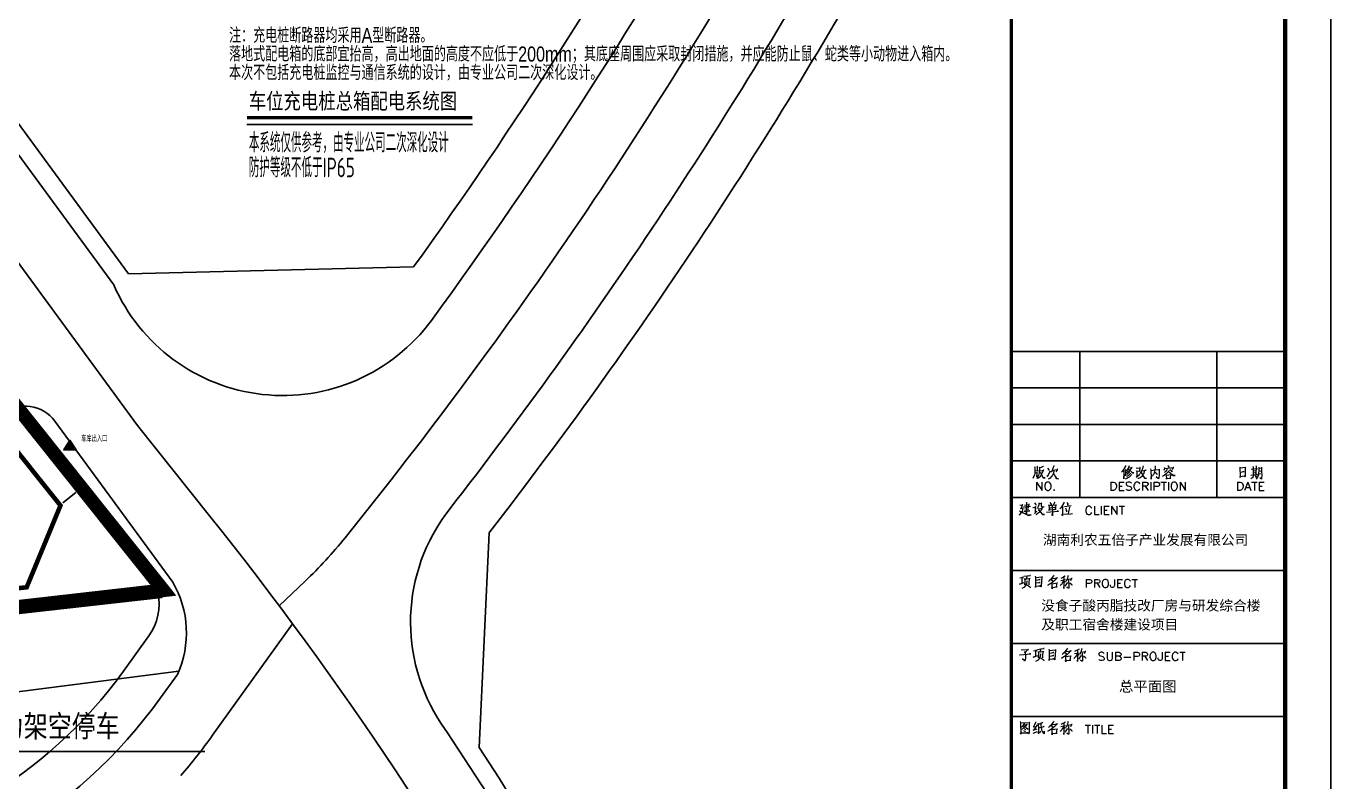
# Model space of a CAD drawing. Extents: x -809667 to 586099, y 3084146 to 3634412.
# Drawn here: x 381362.3 to 381504.9, y 3086084.7 to 3086167.3 of the extents above; entities that cross this region are included whole.
import ezdxf
from ezdxf.enums import TextEntityAlignment as Align

# ---------------------------------------------------------------- set-up
doc = ezdxf.new("R2010")
doc.units = 0
doc.header["$LTSCALE"] = 0.5
doc.layers.get('0').update_dxf_attribs({"linetype": 'CONTINUOUS'})
for name, color, linetype in [('ABDE_SYS', 7, 'CONTINUOUS'), ('PUB_TITLE', 4, 'CONTINUOUS'), ('SYS', 7, 'CONTINUOUS'), ('TEL_SYMB', 3, 'CONTINUOUS'), ('文字', 7, 'CONTINUOUS'), ('电气系统图', 6, 'CONTINUOUS')]:
    doc.layers.add(name, color=color, linetype=linetype)
doc.styles.add('-宋体', font='', dxfattribs={"width": 0.6})
doc.styles.add('-黑体', font='simhei.ttf', dxfattribs={"width": 0.8})
doc.styles.add('HZ', font='', dxfattribs={"width": 0.8})
doc.styles.add('HZ1', font='gbenor.shx', dxfattribs={"width": 0.9, "bigfont": 'gbcbig.shx'})
doc.styles.add('ZSDZ', font='XCSG.SHX', dxfattribs={"width": 0.8, "height": 3.5, "bigfont": 'HZTXT.SHX'})
doc.styles.get('-宋体').set_extended_font_data('NSimSun')
doc.styles.get('HZ').set_extended_font_data('NSimSun')

# ---------------------------------------------------------------- blocks, each defined once
blk = doc.blocks.new('TQ11')
at = {"layer": 'PUB_TITLE'}
for p, q in [((1254454, -1132839), (1254454, -1137418)), ((1258742, -1132839), (1258742, -1137418)), ((1252310, -1133982), (1260886, -1133982)), ((1252310, -1135126), (1260886, -1135126)), ((1252310, -1136269), (1260886, -1136269))]:
    blk.add_line(p, q, dxfattribs=at)
for points, const_width in [([(1252310, -1083954), (1252310, -1166000)], 100), ([(1252310, -1132839), (1260886, -1132839)], 50), ([(1252310, -1137413), (1260886, -1137413)], 50), ([(1252310, -1139700), (1260886, -1139700)], 50), ([(1252310, -1141987), (1260886, -1141987)], 50), ([(1252310, -1144274), (1260886, -1144274)], 50)]:
    blk.add_lwpolyline(points, dxfattribs=dict(at, const_width=const_width))
blk.add_lwpolyline([(1252310, -1166000), (1260886, -1166000), (1260886, -1083954), (1252310, -1083954)], close=True, dxfattribs=at)
at = {"layer": 'PUB_TITLE', "color": 140, "lineweight": 0}
for points in [[(1253040, -1136442), (1253051, -1136469), (1253051, -1136551), (1253051, -1136611), (1253043, -1136665), (1253034, -1136706), (1253020, -1136752), (1252999, -1136787), (1252980, -1136813)], [(1253184, -1136448), (1253192, -1136483), (1253192, -1136527), (1253184, -1136584), (1253178, -1136638), (1253168, -1136685), (1253159, -1136728), (1253145, -1136766), (1253127, -1136801), (1253108, -1136823)], [(1253111, -1136421), (1253118, -1136442), (1253118, -1136570)], [(1253216, -1136576), (1253323, -1136554), (1253317, -1136543), (1253300, -1136587), (1253279, -1136641), (1253260, -1136682), (1253236, -1136725), (1253203, -1136766), (1253168, -1136796), (1253141, -1136820)], [(1253314, -1136429), (1253306, -1136439), (1253243, -1136472), (1253198, -1136489)], [(1253496, -1136567), (1253492, -1136543), (1253452, -1136496)], [(1253641, -1136412), (1253638, -1136432), (1253614, -1136499), (1253586, -1136564), (1253567, -1136597), (1253546, -1136624)], [(1253589, -1136560), (1253594, -1136560), (1253763, -1136540), (1253749, -1136527), (1253732, -1136567), (1253701, -1136611)], [(1255885, -1136415), (1255881, -1136435), (1255850, -1136489), (1255850, -1136496), (1255823, -1136537), (1255801, -1136570), (1255777, -1136597), (1255756, -1136621)], [(1255837, -1136530), (1255837, -1136826), (1255831, -1136801), (1255837, -1136749)], [(1255888, -1136540), (1255888, -1136736), (1255885, -1136712), (1255888, -1136695)], [(1255975, -1136486), (1255989, -1136489), (1256090, -1136475), (1256084, -1136469), (1256049, -1136516), (1256019, -1136557), (1255992, -1136584), (1255962, -1136608), (1255932, -1136630), (1255912, -1136644)], [(1256005, -1136421), (1255983, -1136472), (1255962, -1136513), (1255939, -1136543), (1255935, -1136551), (1255918, -1136573)], [(1255962, -1136519), (1255975, -1136524), (1256108, -1136644), (1256151, -1136641), (1256108, -1136641), (1256090, -1136627)], [(1256219, -1136499), (1256353, -1136483), (1256340, -1136472), (1256323, -1136590), (1256340, -1136590), (1256239, -1136603), (1256233, -1136573), (1256239, -1136611), (1256236, -1136763)], [(1256440, -1136421), (1256434, -1136462), (1256415, -1136516), (1256388, -1136573), (1256367, -1136611), (1256353, -1136638), (1256340, -1136662)], [(1256674, -1136516), (1256684, -1136560), (1256695, -1136801), (1256695, -1136834), (1256687, -1136813), (1256690, -1136769)], [(1256687, -1136567), (1256815, -1136551), (1256823, -1136551), (1256954, -1136537), (1256943, -1136527), (1256940, -1136533), (1256940, -1136603), (1256940, -1136665), (1256937, -1136671), (1256937, -1136728), (1256937, -1136736), (1256931, -1136773), (1256927, -1136804), (1256924, -1136831), (1256850, -1136763), (1256921, -1136820), (1256927, -1136787)], [(1256815, -1136426), (1256812, -1136492), (1256806, -1136551), (1256806, -1136557), (1256796, -1136597), (1256782, -1136638), (1256769, -1136676), (1256758, -1136695), (1256742, -1136715), (1256731, -1136733), (1256717, -1136742)], [(1257106, -1136472), (1257109, -1136499), (1257106, -1136516), (1257100, -1136540), (1257092, -1136557), (1257092, -1136543), (1257106, -1136519)], [(1257187, -1136530), (1257184, -1136546), (1257136, -1136600), (1257103, -1136630)], [(1257109, -1136502), (1257399, -1136478), (1257389, -1136472), (1257342, -1136537)], [(1257211, -1136412), (1257247, -1136445), (1257255, -1136465), (1257237, -1136435)], [(1257274, -1136540), (1257332, -1136581), (1257348, -1136608), (1257323, -1136573)], [(1259463, -1136462), (1259469, -1136496), (1259472, -1136570), (1259477, -1136649), (1259477, -1136658), (1259477, -1136712), (1259477, -1136782), (1259477, -1136760), (1259608, -1136739), (1259635, -1136763), (1259642, -1136733), (1259642, -1136692), (1259645, -1136614), (1259648, -1136533), (1259648, -1136465), (1259651, -1136475), (1259472, -1136499)], [(1259824, -1136524), (1260023, -1136502)], [(1259877, -1136432), (1259885, -1136453), (1259885, -1136706)], [(1259972, -1136412), (1259979, -1136432), (1259969, -1136695)], [(1260050, -1136459), (1260059, -1136496), (1260059, -1136570), (1260056, -1136652), (1260050, -1136701), (1260034, -1136755), (1260013, -1136790), (1259975, -1136840)], [(1260059, -1136499), (1260162, -1136483), (1260151, -1136472), (1260151, -1136576), (1260151, -1136584), (1260154, -1136736), (1260151, -1136793), (1260148, -1136826), (1260145, -1136837), (1260094, -1136793), (1260141, -1136823)], [(1253051, -1136641), (1253121, -1136635), (1253114, -1136624), (1253114, -1136776), (1253111, -1136755), (1253111, -1136728)], [(1253054, -1136581), (1253151, -1136567)], [(1253103, -1136932), (1253103, -1137189)], [(1253103, -1136932), (1253273, -1137189), (1253273, -1136932)], [(1253212, -1136621), (1253306, -1136793), (1253371, -1136796), (1253309, -1136790), (1253293, -1136769)], [(1253421, -1136725), (1253448, -1136755), (1253537, -1136581)], [(1253644, -1136573), (1253644, -1136597), (1253635, -1136630), (1253617, -1136676), (1253597, -1136712), (1253576, -1136749), (1253550, -1136776), (1253523, -1136804), (1253492, -1136826), (1253469, -1136840)], [(1253627, -1136652), (1253654, -1136692), (1253692, -1136766), (1253722, -1136823), (1253790, -1136826), (1253725, -1136813), (1253701, -1136790)], [(1255429, -1136932), (1255429, -1137189)], [(1255429, -1136932), (1255515, -1136932), (1255551, -1136945), (1255576, -1136969), (1255588, -1136993), (1255601, -1137031), (1255601, -1137091), (1255588, -1137129), (1255576, -1137153), (1255551, -1137177), (1255515, -1137189), (1255429, -1137189)], [(1255686, -1136932), (1255686, -1137189)], [(1255686, -1136932), (1255846, -1136932)], [(1256076, -1136692), (1256067, -1136715), (1256030, -1136749), (1255996, -1136776), (1255962, -1136793), (1255929, -1136813), (1255899, -1136826), (1255874, -1136834)], [(1256078, -1136969), (1256054, -1136945), (1256016, -1136932), (1255968, -1136932), (1255930, -1136945), (1255906, -1136969), (1255906, -1136993), (1255918, -1137017), (1255930, -1137031), (1255956, -1137043), (1256030, -1137067), (1256054, -1137079), (1256066, -1137091), (1256078, -1137117), (1256078, -1137153), (1256054, -1137177), (1256016, -1137189), (1255968, -1137189), (1255930, -1137177), (1255906, -1137153)], [(1256046, -1136652), (1256040, -1136665), (1256037, -1136671), (1255999, -1136706), (1255992, -1136709), (1255972, -1136725), (1255945, -1136742), (1255918, -1136760)], [(1256019, -1136611), (1256016, -1136621), (1256013, -1136624), (1255978, -1136652), (1255951, -1136676), (1255929, -1136692)], [(1256335, -1136993), (1256323, -1136969), (1256297, -1136945), (1256273, -1136932), (1256225, -1136932), (1256200, -1136945), (1256176, -1136969), (1256164, -1136993), (1256151, -1137031), (1256151, -1137091), (1256164, -1137129), (1256176, -1137153), (1256200, -1137177), (1256225, -1137189), (1256273, -1137189), (1256297, -1137177), (1256323, -1137153), (1256335, -1137129)], [(1256225, -1136776), (1256331, -1136685)], [(1256472, -1136573), (1256472, -1136594), (1256459, -1136649), (1256445, -1136679), (1256431, -1136706), (1256415, -1136728), (1256394, -1136752), (1256370, -1136776), (1256343, -1136793), (1256317, -1136810), (1256296, -1136817), (1256276, -1136823)], [(1256370, -1136624), (1256380, -1136627), (1256486, -1136810), (1256549, -1136813), (1256489, -1136804), (1256472, -1136782)], [(1256388, -1136581), (1256538, -1136560), (1256522, -1136557), (1256495, -1136564)], [(1256421, -1136932), (1256421, -1137189)], [(1256421, -1136932), (1256531, -1136932), (1256567, -1136945), (1256580, -1136957), (1256593, -1136981), (1256593, -1137005), (1256580, -1137031), (1256567, -1137043), (1256531, -1137055), (1256421, -1137055)], [(1256678, -1136932), (1256678, -1137189)], [(1256776, -1136932), (1256776, -1137189)], [(1256776, -1136932), (1256886, -1136932), (1256922, -1136945), (1256934, -1136957), (1256948, -1136981), (1256948, -1137017), (1256934, -1137043), (1256922, -1137055), (1256886, -1137067), (1256776, -1137067)], [(1256799, -1136614), (1256836, -1136641), (1256866, -1136668), (1256877, -1136689), (1256870, -1136676)], [(1256996, -1136932), (1257168, -1136932)], [(1257250, -1136564), (1257244, -1136584), (1257231, -1136597), (1257190, -1136641), (1257149, -1136679), (1257109, -1136712), (1257068, -1136739), (1257046, -1136752)], [(1257082, -1136932), (1257082, -1137189)], [(1257157, -1136701), (1257163, -1136722), (1257171, -1136817), (1257174, -1136840), (1257160, -1136817), (1257302, -1136807), (1257291, -1136807), (1257305, -1136698), (1257315, -1136706), (1257166, -1136722)], [(1257229, -1136932), (1257229, -1137189)], [(1257234, -1136594), (1257285, -1136641), (1257339, -1136692), (1257380, -1136725), (1257440, -1136722), (1257375, -1136719), (1257348, -1136698)], [(1257597, -1136932), (1257597, -1137189)], [(1257597, -1136932), (1257767, -1137189), (1257767, -1136932)], [(1259395, -1136932), (1259395, -1137189)], [(1259395, -1136932), (1259481, -1136932), (1259519, -1136945), (1259543, -1136969), (1259555, -1136993), (1259567, -1137031), (1259567, -1137091), (1259555, -1137129), (1259543, -1137153), (1259519, -1137177), (1259481, -1137189), (1259395, -1137189)], [(1259477, -1136621), (1259608, -1136600), (1259594, -1136597), (1259564, -1136611)], [(1259715, -1136932), (1259617, -1137189)], [(1259715, -1136932), (1259812, -1137189)], [(1259814, -1136715), (1260023, -1136689), (1260013, -1136685), (1259999, -1136695)], [(1259891, -1136736), (1259888, -1136752), (1259861, -1136787), (1259838, -1136810), (1259814, -1136826)], [(1259836, -1136932), (1260008, -1136932)], [(1259888, -1136581), (1259949, -1136570)], [(1259891, -1136638), (1259945, -1136627)], [(1259922, -1136932), (1259922, -1137189)], [(1259945, -1136725), (1259982, -1136766), (1259982, -1136782), (1259969, -1136752)], [(1260056, -1136671), (1260064, -1136671), (1260118, -1136662)], [(1260064, -1136584), (1260121, -1136573)], [(1260070, -1136932), (1260070, -1137189)], [(1260070, -1136932), (1260228, -1136932)], [(1255686, -1137055), (1255784, -1137055)], [(1255686, -1137189), (1255846, -1137189)], [(1256507, -1137055), (1256593, -1137189)], [(1259653, -1137103), (1259775, -1137103)], [(1260070, -1137055), (1260168, -1137055)], [(1260070, -1137189), (1260228, -1137189)], [(1252578, -1137657), (1252668, -1137647), (1252656, -1137639), (1252649, -1137666), (1252611, -1137768), (1252605, -1137761), (1252679, -1137744), (1252673, -1137737), (1252659, -1137791), (1252646, -1137839), (1252629, -1137869), (1252611, -1137896), (1252584, -1137930), (1252561, -1137954), (1252545, -1137967)], [(1252689, -1137704), (1252912, -1137680)], [(1252719, -1137653), (1252874, -1137633), (1252861, -1137619), (1252841, -1137744), (1252852, -1137741), (1252730, -1137755)], [(1252784, -1137559), (1252787, -1137582), (1252784, -1137924), (1252777, -1137899), (1252784, -1137869)], [(1252986, -1137723), (1253078, -1137711), (1253064, -1137698), (1253061, -1137723), (1253057, -1137902), (1253040, -1137916), (1253111, -1137845)], [(1253037, -1137582), (1253078, -1137630), (1253084, -1137650)], [(1253154, -1137764), (1253287, -1137747), (1253276, -1137737), (1253263, -1137764), (1253246, -1137799), (1253230, -1137826), (1253212, -1137848), (1253184, -1137880), (1253154, -1137907), (1253124, -1137930), (1253100, -1137948), (1253081, -1137957)], [(1253168, -1137576), (1253171, -1137606), (1253171, -1137639), (1253165, -1137671), (1253154, -1137701), (1253141, -1137720), (1253127, -1137737), (1253111, -1137755)], [(1253175, -1137603), (1253266, -1137595), (1253260, -1137586), (1253249, -1137612), (1253249, -1137636), (1253249, -1137657), (1253249, -1137680), (1253252, -1137690), (1253260, -1137701), (1253273, -1137704), (1253290, -1137707), (1253314, -1137707), (1253327, -1137704), (1253337, -1137698)], [(1253472, -1137636), (1253486, -1137666), (1253496, -1137723), (1253496, -1137782), (1253499, -1137818), (1253489, -1137796), (1253719, -1137777), (1253695, -1137774), (1253711, -1137657), (1253722, -1137650), (1253711, -1137647), (1253708, -1137653), (1253492, -1137674)], [(1253513, -1137565), (1253553, -1137612), (1253556, -1137647), (1253546, -1137606)], [(1253529, -1137737), (1253668, -1137717)], [(1253594, -1137671), (1253597, -1137862), (1253600, -1137957), (1253600, -1137984), (1253594, -1137960), (1253597, -1137907)], [(1253651, -1137555), (1253671, -1137573), (1253660, -1137568), (1253617, -1137663)], [(1253958, -1137555), (1253954, -1137576), (1253924, -1137636), (1253901, -1137671), (1253860, -1137734), (1253826, -1137771)], [(1253910, -1137660), (1253910, -1137984), (1253907, -1137954), (1253910, -1137927)], [(1253972, -1137693), (1254187, -1137666)], [(1254002, -1137734), (1254015, -1137764), (1254032, -1137805), (1254043, -1137839), (1254046, -1137859), (1254046, -1137832), (1254029, -1137802)], [(1254053, -1137565), (1254076, -1137616), (1254083, -1137650), (1254079, -1137622)], [(1254130, -1137701), (1254130, -1137731), (1254116, -1137809), (1254103, -1137866), (1254089, -1137924)], [(1254827, -1137752), (1254815, -1137726), (1254791, -1137702), (1254765, -1137690), (1254717, -1137690), (1254693, -1137702), (1254667, -1137726), (1254655, -1137752), (1254643, -1137788), (1254643, -1137850), (1254655, -1137886), (1254667, -1137910), (1254693, -1137936), (1254717, -1137948), (1254765, -1137948), (1254791, -1137936), (1254815, -1137910), (1254827, -1137886)], [(1254913, -1137690), (1254913, -1137948), (1255060, -1137948)], [(1255120, -1137690), (1255120, -1137948)], [(1255218, -1137690), (1255218, -1137948)], [(1255218, -1137690), (1255378, -1137690)], [(1255451, -1137690), (1255451, -1137948)], [(1255451, -1137690), (1255623, -1137948), (1255623, -1137690)], [(1255683, -1137690), (1255855, -1137690)], [(1255769, -1137690), (1255769, -1137948)], [(1252564, -1137836), (1252597, -1137848), (1252625, -1137859), (1252665, -1137880), (1252706, -1137902), (1252760, -1137934), (1252804, -1137954), (1252811, -1137957), (1252847, -1137978), (1252932, -1137960), (1252929, -1137960), (1252852, -1137970), (1252814, -1137960)], [(1252703, -1137848), (1252891, -1137836), (1252882, -1137832), (1252871, -1137839)], [(1252719, -1137805), (1252858, -1137788)], [(1253151, -1137796), (1253159, -1137796), (1253282, -1137943), (1253347, -1137948), (1253282, -1137937), (1253266, -1137924)], [(1253407, -1137875), (1253790, -1137842), (1253769, -1137839), (1253741, -1137845)], [(1253954, -1137934), (1254167, -1137920), (1254228, -1137916)], [(1255218, -1137812), (1255316, -1137812)], [(1255218, -1137948), (1255378, -1137948)], [(1252578, -1139933), (1252695, -1139917), (1252638, -1139923), (1252635, -1140105), (1252570, -1140132), (1252709, -1140072)], [(1252652, -1140257), (1252695, -1140237), (1252730, -1140213), (1252757, -1140183), (1252784, -1140145), (1252793, -1140099), (1252801, -1140058), (1252801, -1140025)], [(1252706, -1139882), (1252807, -1139868), (1252912, -1139859), (1252905, -1139855), (1252888, -1139859)], [(1252868, -1140145), (1252868, -1140115), (1252871, -1140109), (1252874, -1139944), (1252888, -1139957), (1252736, -1139977), (1252730, -1139947), (1252736, -1139974), (1252736, -1140061), (1252733, -1140126), (1252730, -1140150), (1252730, -1140132), (1252733, -1140096)], [(1252780, -1139971), (1252804, -1139895), (1252804, -1139873)], [(1252804, -1140150), (1252847, -1140177), (1252882, -1140204), (1252895, -1140221), (1252905, -1140243)], [(1253057, -1139873), (1253067, -1139917), (1253067, -1140082), (1253070, -1140194), (1253070, -1140237), (1253067, -1140194), (1253219, -1140183), (1253203, -1140177), (1253175, -1140186)], [(1253070, -1139917), (1253279, -1139895), (1253269, -1139886), (1253266, -1139906), (1253243, -1140180), (1253243, -1140204), (1253239, -1140213), (1253216, -1140180)], [(1253070, -1140001), (1253216, -1139984), (1253203, -1139980), (1253171, -1139990)], [(1253070, -1140091), (1253212, -1140079), (1253198, -1140075), (1253175, -1140085)], [(1253589, -1139947), (1253600, -1139950), (1253752, -1139927), (1253741, -1139920), (1253714, -1139954), (1253684, -1139990), (1253654, -1140020), (1253621, -1140052), (1253583, -1140082), (1253543, -1140112), (1253499, -1140139), (1253492, -1140142), (1253464, -1140156), (1253439, -1140172)], [(1253638, -1139843), (1253635, -1139865), (1253594, -1139920), (1253570, -1139954), (1253543, -1139984), (1253510, -1140017), (1253475, -1140041)], [(1253553, -1139984), (1253559, -1139987), (1253597, -1140017), (1253600, -1140034), (1253586, -1140011)], [(1253570, -1140105), (1253576, -1140115), (1253583, -1140200), (1253586, -1140210), (1253586, -1140270), (1253583, -1140243), (1253583, -1140234), (1253749, -1140216), (1253746, -1140216), (1253728, -1140216), (1253746, -1140091), (1253752, -1140099), (1253741, -1140102), (1253580, -1140123)], [(1253951, -1140004), (1253931, -1140048), (1253907, -1140085), (1253887, -1140123), (1253866, -1140142), (1253844, -1140169)], [(1253856, -1140017), (1254012, -1139987)], [(1253999, -1139868), (1253991, -1139882), (1253948, -1139909), (1253901, -1139933), (1253860, -1139947)], [(1253951, -1139920), (1253954, -1140186), (1253958, -1140261), (1253951, -1140248), (1253954, -1140216)], [(1253954, -1140028), (1253999, -1140055), (1254008, -1140069)], [(1254062, -1140072), (1254059, -1140088), (1254021, -1140150), (1253985, -1140191)], [(1254086, -1139855), (1254083, -1139873), (1254065, -1139944), (1254053, -1139990), (1254029, -1140048)], [(1254092, -1140001), (1254110, -1140017), (1254103, -1140014), (1254106, -1140194), (1254106, -1140237), (1254103, -1140261), (1254049, -1140207), (1254103, -1140254)], [(1254059, -1139977), (1254211, -1139954), (1254198, -1139950), (1254167, -1140025)], [(1254140, -1140082), (1254201, -1140136), (1254211, -1140163)], [(1254655, -1139977), (1254655, -1140234)], [(1254655, -1139977), (1254765, -1139977), (1254803, -1139989), (1254815, -1140001), (1254827, -1140026), (1254827, -1140063), (1254815, -1140087), (1254803, -1140099), (1254765, -1140112), (1254655, -1140112)], [(1254913, -1139977), (1254913, -1140234)], [(1254913, -1139977), (1255022, -1139977), (1255060, -1139989), (1255072, -1140001), (1255084, -1140026), (1255084, -1140051), (1255072, -1140075), (1255060, -1140087), (1255022, -1140099), (1254913, -1140099)], [(1254998, -1140099), (1255084, -1140234)], [(1255537, -1139977), (1255537, -1140172), (1255525, -1140210), (1255512, -1140222), (1255488, -1140234), (1255464, -1140234), (1255439, -1140222), (1255427, -1140210), (1255414, -1140172), (1255414, -1140148)], [(1255635, -1139977), (1255635, -1140234)], [(1255635, -1139977), (1255795, -1139977)], [(1255635, -1140099), (1255733, -1140099)], [(1256039, -1140038), (1256027, -1140013), (1256002, -1139989), (1255978, -1139977), (1255929, -1139977), (1255905, -1139989), (1255879, -1140013), (1255867, -1140038), (1255855, -1140075), (1255855, -1140136), (1255867, -1140172), (1255879, -1140198), (1255905, -1140222), (1255929, -1140234), (1255978, -1140234), (1256002, -1140222), (1256027, -1140198), (1256039, -1140172)], [(1256088, -1139977), (1256260, -1139977)], [(1256174, -1139977), (1256174, -1140234)], [(1255635, -1140234), (1255795, -1140234)], [(1252622, -1142187), (1252852, -1142170), (1252841, -1142162), (1252740, -1142271), (1252722, -1142241), (1252733, -1142257), (1252743, -1142281), (1252746, -1142304), (1252749, -1142339), (1252754, -1142375), (1252754, -1142412), (1252754, -1142442), (1252749, -1142467), (1252746, -1142486), (1252743, -1142507), (1252736, -1142521), (1252730, -1142527), (1252656, -1142464), (1252733, -1142521), (1252740, -1142521)], [(1253007, -1142220), (1253124, -1142203), (1253067, -1142211), (1253064, -1142393), (1252999, -1142420), (1253138, -1142358)], [(1253135, -1142170), (1253236, -1142156), (1253341, -1142146), (1253334, -1142143), (1253317, -1142146)], [(1253296, -1142433), (1253296, -1142402), (1253300, -1142396), (1253303, -1142230), (1253317, -1142244), (1253165, -1142263), (1253159, -1142233), (1253165, -1142260), (1253165, -1142348), (1253162, -1142412), (1253159, -1142436), (1253159, -1142420), (1253162, -1142382)], [(1253209, -1142257), (1253233, -1142184), (1253233, -1142159)], [(1253486, -1142159), (1253496, -1142203), (1253496, -1142369), (1253499, -1142480), (1253499, -1142524), (1253496, -1142480), (1253648, -1142470), (1253630, -1142464), (1253603, -1142473)], [(1253499, -1142203), (1253708, -1142184), (1253698, -1142173), (1253695, -1142193), (1253671, -1142467), (1253671, -1142491), (1253668, -1142500), (1253644, -1142467)], [(1253499, -1142287), (1253644, -1142271), (1253630, -1142268), (1253600, -1142277)], [(1254018, -1142233), (1254029, -1142236), (1254181, -1142214), (1254170, -1142206), (1254143, -1142241), (1254113, -1142277), (1254083, -1142308), (1254049, -1142339), (1254012, -1142369), (1253972, -1142399), (1253928, -1142426), (1253921, -1142429), (1253893, -1142442), (1253866, -1142461)], [(1254065, -1142129), (1254062, -1142152), (1254021, -1142206), (1253999, -1142241), (1253972, -1142271), (1253937, -1142304), (1253904, -1142328)], [(1253981, -1142271), (1253988, -1142274), (1254026, -1142304), (1254029, -1142322), (1254015, -1142298)], [(1254426, -1142156), (1254420, -1142170), (1254377, -1142197), (1254329, -1142220), (1254288, -1142233)], [(1254380, -1142206), (1254383, -1142473), (1254386, -1142548), (1254380, -1142534), (1254383, -1142504)], [(1254515, -1142143), (1254511, -1142159), (1254494, -1142230), (1254481, -1142277), (1254456, -1142336)], [(1254488, -1142263), (1254640, -1142241), (1254627, -1142236), (1254595, -1142311)], [(1255221, -1142301), (1255197, -1142275), (1255159, -1142263), (1255111, -1142263), (1255074, -1142275), (1255050, -1142301), (1255050, -1142325), (1255062, -1142349), (1255074, -1142361), (1255099, -1142373), (1255172, -1142399), (1255197, -1142411), (1255209, -1142423), (1255221, -1142447), (1255221, -1142485), (1255197, -1142509), (1255159, -1142521), (1255111, -1142521), (1255074, -1142509), (1255050, -1142485)], [(1255307, -1142263), (1255307, -1142447), (1255319, -1142485), (1255343, -1142509), (1255381, -1142521), (1255405, -1142521), (1255441, -1142509), (1255467, -1142485), (1255479, -1142447), (1255479, -1142263)], [(1255576, -1142263), (1255576, -1142521)], [(1255576, -1142263), (1255686, -1142263), (1255722, -1142275), (1255734, -1142289), (1255748, -1142313), (1255748, -1142337), (1255734, -1142361), (1255722, -1142373), (1255686, -1142387), (1255576, -1142387)], [(1256151, -1142263), (1256151, -1142521)], [(1256151, -1142263), (1256261, -1142263), (1256299, -1142275), (1256311, -1142289), (1256323, -1142313), (1256323, -1142349), (1256311, -1142373), (1256299, -1142387), (1256261, -1142399), (1256151, -1142399)], [(1256409, -1142263), (1256409, -1142521)], [(1256409, -1142263), (1256519, -1142263), (1256555, -1142275), (1256568, -1142289), (1256580, -1142313), (1256580, -1142337), (1256568, -1142361), (1256555, -1142373), (1256519, -1142387), (1256409, -1142387)], [(1257034, -1142263), (1257034, -1142459), (1257020, -1142497), (1257008, -1142509), (1256984, -1142521), (1256960, -1142521), (1256936, -1142509), (1256922, -1142497), (1256910, -1142459), (1256910, -1142435)], [(1257131, -1142263), (1257131, -1142521)], [(1257131, -1142263), (1257289, -1142263)], [(1257535, -1142325), (1257523, -1142301), (1257499, -1142275), (1257473, -1142263), (1257425, -1142263), (1257401, -1142275), (1257375, -1142301), (1257363, -1142325), (1257351, -1142361), (1257351, -1142423), (1257363, -1142459), (1257375, -1142485), (1257401, -1142509), (1257425, -1142521), (1257473, -1142521), (1257499, -1142509), (1257523, -1142485), (1257535, -1142459)], [(1257585, -1142263), (1257755, -1142263)], [(1257670, -1142263), (1257670, -1142521)], [(1252561, -1142342), (1252581, -1142345), (1252918, -1142311), (1252909, -1142308), (1252874, -1142315)], [(1253081, -1142545), (1253124, -1142524), (1253159, -1142500), (1253184, -1142470), (1253212, -1142433), (1253222, -1142385), (1253230, -1142345), (1253230, -1142311)], [(1253233, -1142436), (1253276, -1142464), (1253309, -1142491), (1253323, -1142507), (1253334, -1142531)], [(1253499, -1142379), (1253641, -1142366), (1253627, -1142361), (1253603, -1142372)], [(1253999, -1142393), (1254005, -1142402), (1254012, -1142486), (1254015, -1142497), (1254015, -1142558), (1254012, -1142531), (1254012, -1142521), (1254176, -1142504), (1254173, -1142504), (1254157, -1142504), (1254173, -1142379), (1254181, -1142385), (1254170, -1142388), (1254008, -1142409)], [(1254380, -1142290), (1254359, -1142336), (1254336, -1142372), (1254315, -1142409), (1254295, -1142429), (1254271, -1142456)], [(1254285, -1142304), (1254440, -1142274)], [(1254383, -1142315), (1254426, -1142342), (1254437, -1142355)], [(1254491, -1142358), (1254488, -1142375), (1254450, -1142436), (1254413, -1142477)], [(1254521, -1142287), (1254538, -1142304), (1254532, -1142301), (1254535, -1142480), (1254535, -1142524), (1254532, -1142548), (1254478, -1142494), (1254532, -1142540)], [(1254568, -1142369), (1254630, -1142423), (1254640, -1142450)], [(1255686, -1142387), (1255722, -1142399), (1255734, -1142411), (1255748, -1142435), (1255748, -1142473), (1255734, -1142497), (1255722, -1142509), (1255686, -1142521), (1255576, -1142521)], [(1255834, -1142411), (1256054, -1142411)], [(1256495, -1142387), (1256580, -1142521)], [(1257131, -1142387), (1257229, -1142387)], [(1257131, -1142521), (1257289, -1142521)], [(1252591, -1144432), (1252597, -1144476), (1252605, -1144824), (1252602, -1144786), (1252841, -1144786), (1252825, -1144783), (1252790, -1144786)], [(1252602, -1144476), (1252885, -1144457), (1252874, -1144446), (1252868, -1144476), (1252864, -1144780), (1252861, -1144813), (1252838, -1144786)], [(1252695, -1144530), (1252709, -1144533), (1252804, -1144524), (1252793, -1144514), (1252749, -1144577), (1252716, -1144612), (1252686, -1144639), (1252656, -1144661), (1252622, -1144679)], [(1252713, -1144479), (1252713, -1144497), (1252682, -1144547), (1252646, -1144588), (1252629, -1144604)], [(1252689, -1144568), (1252700, -1144568), (1252804, -1144655), (1252841, -1144655), (1252804, -1144649), (1252787, -1144642)], [(1252692, -1144709), (1252736, -1144734), (1252757, -1144750)], [(1252706, -1144652), (1252743, -1144675), (1252760, -1144693)], [(1253070, -1144439), (1253067, -1144460), (1253040, -1144530), (1253002, -1144601), (1252993, -1144601), (1253087, -1144582)], [(1253108, -1144536), (1253105, -1144554), (1253057, -1144628), (1253010, -1144696), (1252999, -1144699), (1253121, -1144661)], [(1253145, -1144487), (1253154, -1144520), (1253159, -1144625), (1253159, -1144712), (1253154, -1144794), (1253148, -1144804), (1253230, -1144729)], [(1253287, -1144449), (1253276, -1144470), (1253198, -1144506), (1253159, -1144520)], [(1253162, -1144625), (1253334, -1144585), (1253323, -1144582), (1253293, -1144595)], [(1253230, -1144500), (1253233, -1144560), (1253243, -1144618), (1253246, -1144625), (1253252, -1144658), (1253260, -1144696), (1253273, -1144737), (1253293, -1144770), (1253314, -1144794), (1253334, -1144807), (1253344, -1144818), (1253337, -1144734), (1253334, -1144810)], [(1253589, -1144520), (1253600, -1144524), (1253752, -1144500), (1253741, -1144493), (1253714, -1144527), (1253684, -1144563), (1253654, -1144595), (1253621, -1144625), (1253583, -1144655), (1253543, -1144685), (1253499, -1144712), (1253492, -1144715), (1253464, -1144729), (1253439, -1144747)], [(1253638, -1144416), (1253635, -1144439), (1253594, -1144493), (1253570, -1144527), (1253543, -1144557), (1253510, -1144591), (1253475, -1144615)], [(1253553, -1144557), (1253559, -1144560), (1253597, -1144591), (1253600, -1144609), (1253586, -1144585)], [(1253570, -1144679), (1253576, -1144688), (1253583, -1144773), (1253586, -1144783), (1253586, -1144845), (1253583, -1144818), (1253583, -1144807), (1253749, -1144791), (1253746, -1144791), (1253728, -1144791), (1253746, -1144666), (1253752, -1144672), (1253741, -1144675), (1253580, -1144696)], [(1253951, -1144577), (1253931, -1144622), (1253907, -1144658), (1253887, -1144696), (1253866, -1144715), (1253844, -1144743)], [(1253856, -1144591), (1254012, -1144560)], [(1253999, -1144443), (1253991, -1144457), (1253948, -1144484), (1253901, -1144506), (1253860, -1144520)], [(1253951, -1144493), (1253954, -1144761), (1253958, -1144834), (1253951, -1144821), (1253954, -1144791)], [(1253954, -1144601), (1253999, -1144628), (1254008, -1144642)], [(1254062, -1144645), (1254059, -1144661), (1254021, -1144723), (1253985, -1144764)], [(1254086, -1144429), (1254083, -1144446), (1254065, -1144517), (1254053, -1144563), (1254029, -1144622)], [(1254092, -1144574), (1254110, -1144591), (1254103, -1144588), (1254106, -1144767), (1254106, -1144810), (1254103, -1144834), (1254049, -1144780), (1254103, -1144827)], [(1254059, -1144550), (1254211, -1144527), (1254198, -1144524), (1254167, -1144598)], [(1254140, -1144655), (1254201, -1144709), (1254211, -1144737)], [(1254619, -1144550), (1254791, -1144550)], [(1254705, -1144550), (1254705, -1144807)], [(1254851, -1144550), (1254851, -1144807)], [(1254913, -1144550), (1255084, -1144550)], [(1254998, -1144550), (1254998, -1144807)], [(1255144, -1144550), (1255144, -1144807), (1255292, -1144807)], [(1255354, -1144550), (1255354, -1144807)], [(1255354, -1144550), (1255512, -1144550)], [(1255354, -1144673), (1255451, -1144673)], [(1252999, -1144797), (1253127, -1144740)], [(1255354, -1144807), (1255512, -1144807)]]:
    blk.add_lwpolyline(points, dxfattribs=at)
for points in [[(1253433, -1136932), (1253409, -1136945), (1253385, -1136969), (1253373, -1136993), (1253359, -1137031), (1253359, -1137091), (1253373, -1137129), (1253385, -1137153), (1253409, -1137177), (1253433, -1137189), (1253483, -1137189), (1253507, -1137177), (1253531, -1137153), (1253543, -1137129), (1253556, -1137091), (1253556, -1137031), (1253543, -1136993), (1253531, -1136969), (1253507, -1136945), (1253483, -1136932), (1253433, -1136932)], [(1257387, -1136932), (1257363, -1136945), (1257339, -1136969), (1257327, -1136993), (1257315, -1137031), (1257315, -1137091), (1257327, -1137129), (1257339, -1137153), (1257363, -1137177), (1257387, -1137189), (1257437, -1137189), (1257461, -1137177), (1257485, -1137153), (1257499, -1137129), (1257511, -1137091), (1257511, -1137031), (1257499, -1136993), (1257485, -1136969), (1257461, -1136945), (1257437, -1136932), (1257387, -1136932)], [(1253654, -1137165), (1253641, -1137177), (1253654, -1137189), (1253666, -1137177), (1253654, -1137165)], [(1255230, -1139977), (1255206, -1139989), (1255182, -1140013), (1255170, -1140038), (1255158, -1140075), (1255158, -1140136), (1255170, -1140172), (1255182, -1140198), (1255206, -1140222), (1255230, -1140234), (1255280, -1140234), (1255304, -1140222), (1255328, -1140198), (1255342, -1140172), (1255354, -1140136), (1255354, -1140075), (1255342, -1140038), (1255328, -1140013), (1255304, -1139989), (1255280, -1139977), (1255230, -1139977)], [(1256726, -1142263), (1256702, -1142275), (1256678, -1142301), (1256666, -1142325), (1256653, -1142361), (1256653, -1142423), (1256666, -1142459), (1256678, -1142485), (1256702, -1142509), (1256726, -1142521), (1256776, -1142521), (1256800, -1142509), (1256824, -1142485), (1256836, -1142459), (1256850, -1142423), (1256850, -1142361), (1256836, -1142325), (1256824, -1142301), (1256800, -1142275), (1256776, -1142263), (1256726, -1142263)]]:
    blk.add_lwpolyline(points, close=True, dxfattribs=at)
at = {"layer": 'PUB_TITLE', "color": 7, "style": '-宋体', "width": 1.000002}
for s, height, p in [('湖南利农五倍子产业发展有限公司', 314.46, (1253300, -1138896)), ('没食子酸丙脂技改厂房与研发综合楼', 314.46, (1253249, -1140954)), ('及职工宿舍楼建设项目', 314.5, (1253249, -1141549)), ('总平面图', 329.9, (1255684, -1143495))]:
    blk.add_text(s, height=height, dxfattribs=at).set_placement(p)
blk = doc.blocks.new('A$C09E026DC')
at = {"linetype": 'Continuous'}
blk.add_hatch(color=0, dxfattribs=at).paths.add_polyline_path([(0, 0), (2.27, 0), (1.13, 1.77)])
at = {"color": 0, "linetype": 'Continuous', "flags": 128}
blk.add_lwpolyline([(0, 0), (2.27, 0), (1.13, 1.77), (0, 0)], close=True, dxfattribs=at)
blk = doc.blocks.new('23424')
at = {"layer": '文字', "color": 8, "linetype": 'Continuous'}
for p, q in [((382122.98, 3087633.36, -859.06), (382088.78, 3087629.46, -859.06)), ((382090.15, 3087620.08, -859.06), (382124.67, 3087624.52, -859.06))]:
    blk.add_line(p, q, dxfattribs=at)
at = {"layer": '文字', "color": 8, "linetype": 'Continuous', "flags": 128}
for points in [[(382119.18, 3087667.92), (382096.29, 3087699.15), (382038.7, 3087817.02), (382032.88, 3087829.96), (382032.88, 3087829.07)], [(382117.56, 3087666.73), (382094.57, 3087698.11), (382036.9, 3087816.14), (382031.08, 3087828.2), (382031.08, 3087828.2)], [(382120.16, 3087651.36), (382088.56, 3087694.47)], [(382122.39, 3087633.08), (382080.82, 3087689.8)], [(382119.18, 3087667.92), (382150.32, 3087668.69)], [(382112.01, 3087642.91), (382113.42, 3087644.03)], [(382089.14, 3087642.89), (382091.35, 3087615.73), (382127.52, 3087615.73)]]:
    blk.add_lwpolyline(points, dxfattribs=at)
for points, const_width in [([(381912.25, 3087729.7), (381918.71, 3087733.8), (382022.97, 3087808.81), (382085.25, 3087680.65), (382122.98, 3087633.36), (381994.67, 3087618.74), (381946.12, 3087613.2), (381925.77, 3087600.48), (381864.96, 3087697.75), (381885.31, 3087710.48), (381885.31, 3087710.48), (381885.31, 3087710.48), (381912.25, 3087729.7)], 0.5), ([(381994.67, 3087618.74), (382122.98, 3087633.36), (382085.36, 3087680.52)], 1.5)]:
    blk.add_lwpolyline(points, dxfattribs=dict(at, const_width=const_width))
for points in [[(382150.32, 3087668.69, 0.028031), (382180.68, 3087716.24, -0.073335), (382212.55, 3087759.32, -0.073335)], [(382152.26, 3087662.84, 0.029836), (382185.06, 3087713.83, -0.066246), (382212.55, 3087752.13, -0.066246)], [(382154.2, 3087642.16, 0.037359), (382197.35, 3087707.11, -0.042558), (382212.55, 3087730.6, -0.042558)], [(382158.56, 3087639.63), (382158.66, 3087639.76, 0.036987), (382201.73, 3087704.71, -0.032249), (382212.55, 3087722.22, -0.032249)], [(382117.56, 3087666.73, 0.577563), (382152.26, 3087662.84, 0.494375)], [(382104.4, 3087651.81), (382105.4, 3087652.6, -0.426327), (382111.12, 3087651.84), (382124, 3087634.26)], [(382154.2, 3087642.16, 0.323693), (382153.38, 3087618.74, 0.323693)], [(382158.56, 3087639.63), (382157.47, 3087616.19, 0.324191)], [(382124.52, 3087624.16, 0.243691), (382124, 3087634.26, 0.335846)], [(382121.39, 3087628.38, 0.209087), (382122.39, 3087633.08, 0.335846)], [(382121.39, 3087628.38), (382118.61, 3087624.51, -0.213756), (382083.28, 3087603.94), (381983.18, 3087593.28)], [(382124.52, 3087624.16), (382122.67, 3087621.6, -0.213756), (382083.81, 3087598.97), (381967.67, 3087586.6)], [(382196.8, 3087542.96), (382172.25, 3087587.71, 0.022316), (382153.38, 3087618.74, 0.022316)], [(382199.09, 3087542.96), (382174, 3087588.67, 0.01963), (382157.47, 3087616.19, 0.01963)]]:
    blk.add_lwpolyline(points, format="xyb", dxfattribs=at)
at = {"layer": '文字', "color": 8, "linetype": 'Continuous'}
for points in [[(382135.64, 3087631.65), (382138.48, 3087634.36, 0.032219), (382142.83, 3087639.1, 0.041886), (382191.2, 3087710.47, -0.055211), (382212.55, 3087741.67, -0.055211)], [(382188.82, 3087542.96), (382166.11, 3087584.34, 0.04299), (382128.04, 3087641.49), (382120.16, 3087651.36)], [(382137.1, 3087629.69), (382128.36, 3087617.52, -0.022642), (382124.89, 3087613.11, -0.022642)]]:
    blk.add_lwpolyline(points, format="xyb", dxfattribs=at)
at = {"layer": '文字', "color": 8, "linetype": 'Continuous', "const_width": 0.5, "flags": 128}
for points in [[(382031.37, 3087651.51), (382078.66, 3087685.28), (382087.26, 3087673.23), (382095.36, 3087663.14), (382111.74, 3087642.62), (382108.05, 3087633.69), (382034.37, 3087625.27)], [(382041.53, 3087626.09), (382108.05, 3087633.69), (382111.74, 3087642.62), (382095.36, 3087663.14), (382089.42, 3087658.4), (382101.58, 3087643.16), (382100.47, 3087640.47), (382047.92, 3087634.47), (382047.68, 3087636.56), (382040.42, 3087635.73)], [(382054.97, 3087635.28), (382055.83, 3087627.73), (382108.05, 3087633.69), (382111.74, 3087642.62), (382095.36, 3087663.14), (382089.42, 3087658.4), (382101.58, 3087643.16), (382100.47, 3087640.47)], [(382062.12, 3087636.09), (382062.99, 3087628.54), (382108.05, 3087633.69), (382111.74, 3087642.62), (382095.36, 3087663.14), (382089.42, 3087658.4), (382101.58, 3087643.16), (382100.47, 3087640.47)], [(382069.28, 3087636.91), (382070.14, 3087629.36), (382108.05, 3087633.69), (382111.74, 3087642.62), (382095.36, 3087663.14), (382089.42, 3087658.4), (382101.58, 3087643.16), (382100.47, 3087640.47)]]:
    blk.add_lwpolyline(points, close=True, dxfattribs=at)
at = {"layer": '文字', "color": 8, "linetype": 'Continuous'}
blk.add_lwpolyline([(382047.52, 3087624.52), (382058.5, 3087625.31), (382089.44, 3087628.81), (382122.78, 3087632.56), (382111, 3087648.31), (382110.78, 3087648.56)], dxfattribs=at)
at = {"layer": '文字', "color": 8, "linetype": 'Continuous', "xscale": -0.5906249999999987, "yscale": 0.5906249999999993, "zscale": 0.5906249999999993, "rotation": 359.8716719223517}
blk.add_blockref('A$C09E026DC', (382113.44, 3087648.7), dxfattribs=at)
at = {"layer": '文字', "color": 8, "linetype": 'Continuous', "style": '-宋体', "width": 0.6}
blk.add_text('车库出入口', height=0.68, dxfattribs=at).set_placement((382114, 3087649.64, -0.03))
at = {"layer": '文字', "color": 8, "linetype": 'Continuous', "style": 'HZ', "width": 0.8}
blk.add_text('负一层为架空停车', height=2.4, dxfattribs=at).set_placement((382107.73, 3087618.56), align=Align.MIDDLE)

msp = doc.modelspace()

# ---------------------------------------------------------------- linework, layer by layer
at = {"layer": 'PUB_TITLE', "linetype": 'Continuous'}
msp.add_lwpolyline([(381084.377, 3086010.257), (381504.877, 3086010.257), (381504.877, 3086307.257), (381084.377, 3086307.257)], close=True, dxfattribs=at)
at = {"layer": 'PUB_TITLE', "linetype": 'Continuous', "const_width": 0.5}
msp.add_lwpolyline([(381096.877, 3086015.257), (381499.877, 3086015.257), (381499.877, 3086302.257), (381096.877, 3086302.257)], close=True, dxfattribs=at)
at = {"layer": 'TEL_SYMB', "const_width": 0.372, "elevation": -43.566}
msp.add_lwpolyline([(381386.445, 3086157.302), (381411.084, 3086157.302)], dxfattribs=at)
at = {"layer": 'TEL_SYMB', "elevation": -43.566}
msp.add_lwpolyline([(381386.445, 3086156.557), (381411.084, 3086156.557)], dxfattribs=at)

# ---------------------------------------------------------------- block references
at = {"xscale": 0.003488000000000001, "yscale": 0.003488000000000001, "zscale": 0.003488000000000001}
msp.add_blockref('TQ11', (377101.906, 3090083.087), dxfattribs=at)
at = {"layer": '文字', "color": 8, "linetype": 'Continuous'}
msp.add_blockref('23424', (-745.658, -1527.708), dxfattribs=at)

# ---------------------------------------------------------------- texts
at = {"layer": 'ABDE_SYS', "color": 4, "linetype": 'Continuous', "style": 'HZ1', "width": 0.75}
for s, p in [('本系统仅供参考，由专业公司二次深化设计', (381386.665, 3086153.488, -43.566)), ('防护等级不低于IP65', (381386.665, 3086150.778, -43.566))]:
    msp.add_text(s, height=2.12841, dxfattribs=at).set_placement(p)
at = {"layer": 'SYS', "style": '-黑体', "width": 0.8}
msp.add_text('车位充电桩总箱配电系统图', height=1.73867, dxfattribs=at).set_placement((381386.659, 3086158.234, -43.566))
at = {"layer": '电气系统图', "color": 2, "style": 'ZSDZ', "width": 0.8}
for s, p in [('注：充电桩断路器均采用A型断路器。', (381384.5, 3086165.456)), ('落地式配电箱的底部宜抬高，高出地面的高度不应低于200mm；其底座周围应采取封闭措施，并应能防止鼠、蛇类等小动物进入箱内。', (381384.5, 3086163.422)), ('本次不包括充电桩监控与通信系统的设计，由专业公司二次深化设计。', (381384.5, 3086161.389))]:
    msp.add_text(s, height=1.64506, dxfattribs=at).set_placement(p)

doc.saveas('drawing.dxf')
